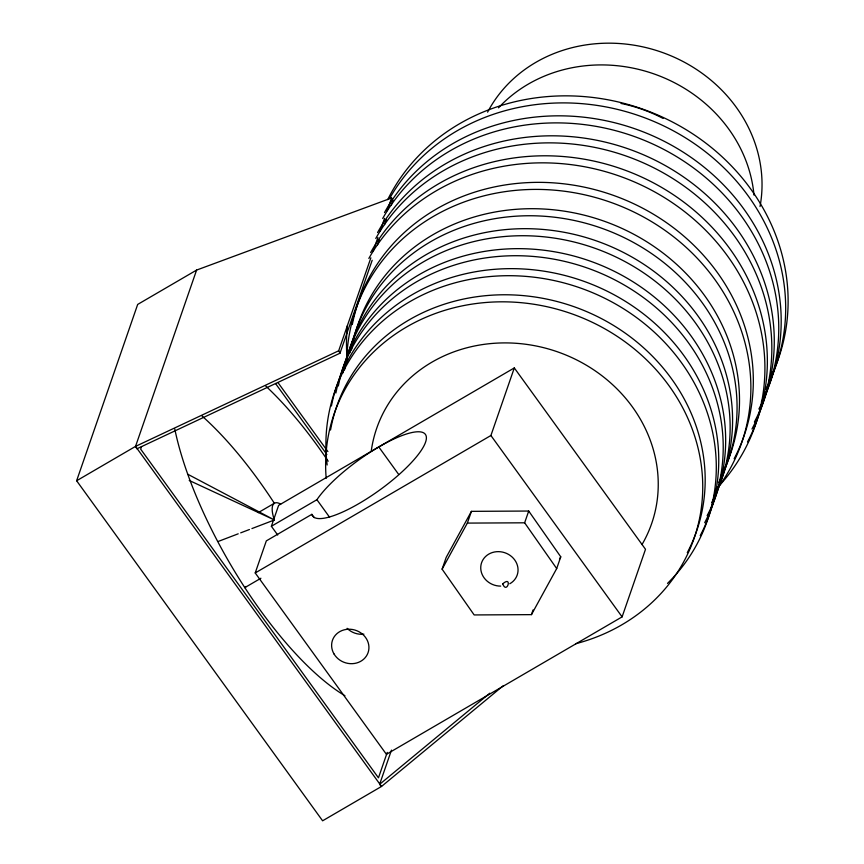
<?xml version="1.0" encoding="UTF-8"?>
<svg xmlns="http://www.w3.org/2000/svg" width="864" height="864" viewBox="0 0 864 864"><rect width="100%" height="100%" fill="white"/><g stroke="black" fill="none" stroke-linecap="round" stroke-linejoin="round"><path stroke-width="1.3" d="M503.042 685.897L381.532 786.445L322.607 820.8L76.626 480.751L137.678 304.43L196.603 270.076L391.586 197.986L392.915 200.405L391.144 205.502M76.626 480.751L135.54 446.386L196.603 270.076M141.545 446.569L140.659 449.118L378.454 777.838L387.256 752.393M271.382 526.273L278.618 505.364L514.307 367.924L645.505 549.288L622.102 616.874L386.413 754.315L255.215 572.951L266.328 540.875L311.85 514.328A69.595 18.295 -35.9 0 0 393.466 479.347A69.595 18.295 -35.9 0 0 409.471 433.134A69.595 18.295 -35.9 0 0 316.915 499.716L271.382 526.273L277.7 535.01M372.19 260.258L339.995 353.214L136.868 448.816L135.54 446.386L338.677 350.784L370.861 257.828M373.064 251.467L377.914 237.46M380.128 231.088L384.534 218.354M387.18 210.719L391.586 197.986M377.482 244.976L379.242 239.879M384.534 224.597L386.294 219.51M442.109 569.171L446.18 557.41L471.42 511.348L528.714 511.045L560.758 556.816L556.697 568.566L531.457 614.639L474.163 614.941L442.109 569.171L467.348 523.098L471.42 511.348M255.215 572.951L490.903 435.51L514.307 367.924M135.54 446.386L381.532 786.445L379.598 784.372L391.468 750.125M556.697 568.566L524.642 522.806L528.714 511.045M531.457 614.639L533.077 609.93M559.472 559.181L560.758 556.816M489.791 693.198L379.598 784.372M258.304 512.622L274.471 503.194M260.906 578.243L244.728 587.682A28.998 9.828 59.8 0 0 245.992 586.451M218.236 541.447L238.205 533.812M240.7 532.85L249.437 529.513M251.932 528.563L274.385 519.966A28.998 9.828 59.8 0 1 280.692 504.101M467.348 523.098L524.642 522.806M189.227 480.46L274.385 519.966L187.747 474.228M490.903 435.51L622.102 616.874M378.788 446.947L398.542 474.26M278.089 382.741L327.888 451.58M275.519 383.519L326.873 454.507M316.915 499.716L329.551 517.201M311.85 514.328L314.226 517.601M338.677 350.784L339.995 353.214M202.068 416.048A202.997 68.807 59.8 0 1 274.482 503.464M344.941 695.736A202.997 68.807 59.8 0 1 174.798 429.095M265.712 386.003A202.997 68.807 59.8 0 1 328.18 461.203M500.677 586.105A18.846 17.032 19.1 0 1 481.464 563.069A18.846 17.032 19.1 0 1 510.386 555.606A18.846 17.032 19.1 0 1 509.814 583.74M363.895 634.165A18.846 17.032 19.1 0 1 347.112 628.322M498.528 107.838A145.498 131.436 19.1 0 1 652.795 73.505A145.498 131.436 19.1 0 1 753.991 195.08M487.598 112.158A145.498 131.436 19.1 0 1 661.014 51.991A145.498 131.436 19.1 0 1 760.018 206.561M621.043 103.442A145.498 131.436 19.1 0 1 663.109 118.433M384.491 212.566A211.313 190.89 19.1 0 1 662.893 140.638A211.313 190.89 19.1 0 1 761.335 401.987M387.709 199.616A211.313 190.89 19.1 0 1 665.215 118.411A211.313 190.89 19.1 0 1 768.874 380.819M389.61 198.493A211.313 190.89 19.1 0 1 668.023 128.034A211.313 190.89 19.1 0 1 765.817 389.059M377.568 232.556A211.313 190.89 19.1 0 1 655.981 160.628A211.313 190.89 19.1 0 1 754.412 421.978M375.764 238.464A211.313 190.89 19.1 0 1 654.178 168.005A211.313 190.89 19.1 0 1 751.972 429.03M382.687 218.484A211.313 190.89 19.1 0 1 661.1 148.025A211.313 190.89 19.1 0 1 758.894 409.039M370.645 252.536A211.313 190.89 19.1 0 1 649.058 180.608A211.313 190.89 19.1 0 1 747.5 441.958M368.842 258.444A211.313 190.89 19.1 0 1 671.036 201.863A211.313 190.89 19.1 0 1 715.576 489.661M347.22 360.158A211.313 190.89 19.1 0 1 347.425 325.631M344.52 369.911A197.154 178.103 19.1 0 1 594.562 240.246A197.154 178.103 19.1 0 1 714.053 495.677M338.321 385.992A197.154 178.103 19.1 0 1 589.712 260.939A197.154 178.103 19.1 0 1 707.13 515.657M335.88 393.044A197.154 178.103 19.1 0 1 587.272 268.002A197.154 178.103 19.1 0 1 704.689 522.709M351.443 349.931A197.154 178.103 19.1 0 1 601.484 220.266A197.154 178.103 19.1 0 1 720.976 475.686M349.726 353.074A197.154 178.103 19.1 0 1 601.117 228.031A197.154 178.103 19.1 0 1 718.535 482.738M346.788 358.333A204.109 184.378 19.1 0 1 609.422 201.874A204.109 184.378 19.1 0 1 718.092 487.501M352.307 324.529A204.109 184.378 19.1 0 1 612.565 195.07A204.109 184.378 19.1 0 1 734.13 458.773M342.803 373.054A197.154 178.103 19.1 0 1 594.194 248.011A197.154 178.103 19.1 0 1 711.612 502.729M330.545 430.002A190.436 172.033 19.1 0 1 572.486 306.158A190.436 172.033 19.1 0 1 687.28 552.668M331.409 405.972A197.154 178.103 19.1 0 1 582.8 280.93A197.154 178.103 19.1 0 1 700.218 535.637M327.143 464.994A197.154 178.103 19.1 0 1 579.679 287.744A197.154 178.103 19.1 0 1 667.505 583.405M371.293 450.749A145.498 131.436 19.1 0 1 557.215 351.724A145.498 131.436 19.1 0 1 642.006 544.558M326.182 478.31A190.436 172.033 19.1 0 1 483.829 302.67A190.436 172.033 19.1 0 1 697.032 444.096A190.436 172.033 19.1 0 1 575.586 643.756M502.729 583.859C506.952 594.961 512.762 574.981 502.729 583.859M334.012 653.951A18.846 17.032 19.1 0 0 366.336 656.143A18.846 17.032 19.1 0 0 350.471 629.262A18.846 17.032 19.1 0 0 334.012 653.951"/></g></svg>
